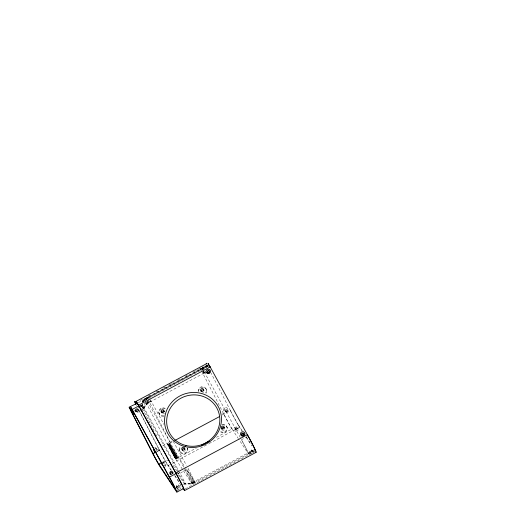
<?xml version="1.0" encoding="UTF-8"?>
<svg xmlns="http://www.w3.org/2000/svg" width="518" height="518" viewBox="0 0 518 518"><rect width="100%" height="100%" fill="white"/><g stroke="black" fill="none" stroke-linecap="round" stroke-linejoin="round"><path stroke-width="0.39" stroke-dasharray="2.59 1.94" d="M149.948 399.799L150.498 401.728L149.942 401.301L147.054 402.849L143.117 408.307L143.518 408.728L147.604 403.276L203.943 373.154M184.686 468.945L192.178 483.935L185.444 484.116L184.019 484.874M194.677 481.973L191.783 483.521L185.14 483.799A9.79 0.376 61.9 0 0 180.102 473.361L188.086 468.317L195.072 482.387L186.053 468.881M145.118 400.751L144.302 398.879L145.39 400.459M234.907 430.238L235.476 429.28M249.728 452.751L250.298 451.8M142.139 401.936L144.302 398.879M144.781 400.815L146.07 398.983L207.608 366.103L207.239 365.255M143.518 408.728L147.611 402.972L150.498 401.424M142.165 402.059L144.334 399.054L147.332 397.474L148.685 399.527M143.117 408.307L142.521 407.517L146.503 402.117L147.604 403.276L147.423 402.324L150.317 400.783M142.217 402.195L144.418 399.261L200.913 369.107L200.706 368.771M142.346 402.201L144.58 399.229M142.521 407.517L141.764 406.41L143.557 404.034M142.748 401.813L144.535 399.533L147.429 397.986L147.332 397.474M142.638 402.344C143.525 401.152 148.278 395.979 149.443 398.128M140.559 406.371L143.369 403.82M140.618 406.332L146.853 401.761M177.771 473.866L179.681 472.597L180.102 473.361M140.158 400.369L142.994 398.854M147.954 396.199L150.084 395.059M155.756 392.029L158.592 390.514M162.846 388.235L165.682 386.719M169.224 384.822L173.478 382.549M177.732 380.277L180.568 378.762M185.528 376.107L187.658 374.967M193.331 371.937L197.585 369.664M198.29 369.282L203.257 366.627M207.252 365.106L200.667 368.933M144.295 398.931L207.342 365.222L208.702 367.275M207.323 365.462L200.68 369.017L200.867 369.412M207.491 365.436L200.848 368.984L202.059 370.823M138.325 402.68L207.802 365.527L206.993 364.296M202.57 369.302L202.337 368.725L207.647 365.889M207.608 366.103L207.809 366.517L146.238 399.423L149.145 397.649M207.815 366.343L202.506 369.185L202.842 369.917M144.891 400.284L147.203 399.048M204.72 368.771L201.405 370.545L201.172 370.072M202.383 371.93L203.807 371.166M147.08 401.806L148.815 400.88M140.113 405.769L142.249 404.629L142.534 405.27A38.805 1.496 61.9 0 1 143.719 408.449L142.295 409.537M140.397 406.196L142.534 405.057L178.904 471.186M137.963 407.75L139.957 406.688M147.423 403.231L150.311 401.69M203.872 373.018L205.199 372.312M139.452 411.059L141.589 409.919M171.082 470.214L168 465.533A15.067 0.583 61.9 0 1 158.417 448.264L159.835 447.507M162.671 445.992L171.892 441.064M222.222 414.147L230.024 409.978A15.067 0.583 61.9 0 0 239.607 427.246L241.809 430.587M156.248 450.42L158.903 449.002L139.238 410.735M248.511 453.813L192.113 483.922L175.278 458.43L167.534 444.386L172.565 441.699M222.442 415.028L230.478 410.664L211.059 373.07M167.677 444.664L170.571 443.117L148.575 400.323M167.819 444.943L170.571 443.117M167.968 445.227L170.713 443.395M157.181 451.256L161.448 448.976M168.117 445.506L170.862 443.68M157.058 451.651L161.046 449.527M168.266 445.791L171.005 443.965M168.415 446.082L171.154 444.25M168.564 446.374L171.458 444.826L171.303 444.535M168.719 446.658L171.607 445.117L171.458 444.826M168.874 446.956L171.762 445.409L171.607 445.117M169.023 447.248L171.918 445.7L171.762 445.409M169.179 447.539L172.073 445.998L171.918 445.7M169.341 447.837L172.229 446.289L172.073 445.998M169.496 448.128L172.384 446.587L172.229 446.289M169.651 448.426L172.546 446.879L172.384 446.587M169.807 448.724L172.701 447.176L172.546 446.879M169.969 449.015L172.857 447.474L174.436 450.382L171.542 451.923M170.124 449.313L173.018 447.766M170.286 449.611L173.174 448.064M170.441 449.902L173.336 448.355M170.603 450.194L173.491 448.653M170.759 450.485L173.653 448.944M170.921 450.777L173.808 449.235M171.076 451.068L173.964 449.52M171.231 451.353L174.126 449.812M171.387 451.644L174.281 450.097M171.698 452.208L174.592 450.66L185.612 468.214M171.853 452.486L174.741 450.938M172.002 452.758L174.896 451.217M172.157 453.036L175.045 451.489M172.306 453.302L175.201 451.761M172.455 453.574L175.349 452.026M172.604 453.833L175.492 452.292M172.747 454.092L175.641 452.551M172.889 454.351L175.783 452.803M173.031 454.603L175.926 453.056M173.174 454.849L176.068 453.302M173.31 455.095L176.204 453.548M173.452 455.335L176.34 453.787M173.582 455.568L176.476 454.021M173.718 455.801L176.606 454.254M173.847 456.021L176.735 454.474M162.807 462.017L166.796 459.887M173.97 456.241L176.865 454.694M174.093 456.455L176.988 454.914M162.697 462.859L167.677 460.198M174.216 456.669L177.111 455.121M174.339 456.87L177.227 455.322M174.456 457.07L177.344 455.523M174.566 457.258L177.46 455.71M174.676 457.446L177.57 455.898M174.786 457.627L177.68 456.08M174.89 457.802L177.784 456.254M174.993 457.964L177.881 456.423M175.09 458.126L177.985 456.585M175.188 458.281L178.075 456.734M175.278 458.43L178.166 456.882M175.362 458.572L178.257 457.025M175.453 458.708L178.341 457.161M175.531 458.831L178.425 457.284M175.608 458.954L178.503 457.407M164.394 465.099L167.055 463.681L171.452 470.363M175.68 459.065L196.387 447.992M216.343 437.328L232.019 428.943L238.235 438.422M242.236 430.866L238.72 425.518L232.077 429.066A12.956 0.499 61.9 0 1 223.834 414.219L201.981 371.691M168 465.533L169.418 464.775M172.254 463.26L208.411 443.926M209.123 443.544L239.607 427.246M177.544 473.737L179.681 472.597M247.487 436.519L241.511 439.711A12.808 0.492 61.9 0 1 248.116 453.399M185.82 471.024L188.714 469.483M186.454 472.202L189.348 470.655M187.089 473.387L189.976 471.84M187.704 474.559L190.598 473.012M188.306 475.712L191.2 474.164M188.889 476.832L191.777 475.284M189.433 477.907L192.327 476.359M189.944 478.923L192.838 477.376M175.971 487.464L180.614 484.984M190.417 479.869L193.311 478.321M176.379 488.034L180.646 485.748M183.495 484.226L184.92 483.469L191.518 483.126L247.85 453.004L248.187 453.528A12.956 0.499 61.9 0 0 241.511 439.711L241.006 438.778M190.844 480.736L193.732 479.189M176.91 488.681L181.177 486.396M191.213 481.52L194.108 479.972M191.53 482.2L194.418 480.652M191.789 482.776L194.677 481.228M176.91 490.935L178.898 489.866M253.885 449.928L247.915 453.127L238.61 438.966M191.984 483.242L194.872 481.701M192.113 483.598L195.008 482.051M191.977 483.78L194.872 482.232M192.178 483.825L195.072 482.277M248.582 453.943L254.558 450.751M185.263 488.85L255.452 451.32M202.337 368.725L202.59 369.075M202.409 368.861L202.719 369.282M237.166 428.418L238.286 428.515M251.988 450.938L253.108 451.036M185.14 483.799L183.935 483.21L177.344 473.193M149.048 397.507L149.404 398.497M205.128 372.079L205.387 372.474M246.192 436.875L250.595 443.563M246.212 437.276L251.929 445.972M226.845 409.434L227.104 409.829M224.967 410.683L225.226 411.078M140.961 405.186L141.764 406.41M173.057 465.449L176.573 470.791M177.014 471.458L184.92 483.469M174.967 475.712L179.364 482.394M174.605 475.563L180.769 484.926M155.853 448.012L156.669 449.242M146.387 399.404L146.134 399.19M202.661 369.166L202.888 369.548M202.836 369.444L203.075 369.871M142.314 404.668L142.534 405.057M204.176 371.827L241.019 438.824M150.362 399.747L163.928 424.41M173.232 441.323L186.415 465.287M147.475 401.295L183.909 467.534M141.945 405.62L179.099 473.161M251.754 450.11A1.133 0.44 -27.2 0 1 250.349 451.21A1.133 0.44 -27.2 0 1 250.11 450.479A1.133 0.44 -27.2 0 1 251.754 450.11L252.24 451.055M249.741 451.133L250.246 452.117M236.914 427.544L237.419 428.535M234.919 428.613L235.431 429.597M146.05 402.577L167.534 444.386M153.995 430.937L140.87 405.4M155.471 433.812L156.954 436.693M141.667 408.534L143.518 412.127M178.814 484.965L180.4 488.053M139.089 410.651L158.417 448.264M162.529 462.593A1.509 0.589 -27.2 0 1 163.979 462.477L165.579 465.585M176.152 486.389L177.739 489.471M207.737 366.608L206.766 364.64M136.487 405.361L136.739 405.872M200.971 369.651L201.224 370.163M147.779 398.737L147.429 397.986M200.803 369.295L201.029 369.755M200.602 368.803L200.751 369.133M226.644 426.236L226.884 426.858M227.013 427.201L227.253 427.823M205.989 388.688L206.229 389.309M206.358 389.653L206.598 390.274M187.749 448.951L187.51 448.323A4.144 3.956 -21 0 1 182.258 453.146A4.144 3.956 -21 0 1 180.698 446.464M179.468 450.297L179.707 450.925M179.837 451.262L180.076 451.89M158.812 412.749L159.052 413.377M159.181 413.714L159.421 414.342M167.055 463.681A12.808 0.492 61.9 0 1 158.903 449.002M205.264 372.248A1.133 1.042 -33.3 0 1 205.096 371.017M205.245 373.251A2.26 2.078 -33.3 0 1 203.684 371.6M251.256 453.431A2.26 0.881 -27.2 0 1 249.637 452.92A2.26 0.881 -27.2 0 1 252.266 451.139A2.26 0.881 -27.2 0 1 253.522 451.897M253.185 452.298A2.26 0.881 -27.2 0 1 252.881 452.57M252.512 452.829A2.26 0.881 -27.2 0 1 251.683 453.269M224.242 429.849A1.509 1.437 -21 0 1 222.125 429.823M185.224 449.954A1.509 1.437 -21 0 1 185.159 450.33M184.991 450.673A1.509 1.437 -21 0 1 184.421 451.197M184.052 451.34A1.509 1.437 -21 0 1 183.281 451.333M164.335 413.124A1.509 1.437 -21 0 1 163.766 413.649M163.403 413.791A1.509 1.437 -21 0 1 162.626 413.785M198.316 391.627A4.144 3.956 -21 0 1 203.568 386.804A4.144 3.956 -21 0 1 205.128 393.486M222.093 424.333A4.144 3.956 -21 0 1 227.052 428.755A4.144 3.956 -21 0 1 220.785 431.617M163.733 415.624A4.144 3.956 -21 0 1 158.903 410.69A4.144 3.956 -21 0 1 165.864 408.98M187.38 447.986A4.144 3.956 -21 0 1 185.949 453.224A4.144 3.956 -21 0 1 180.465 452.46A4.144 3.956 -21 0 1 180.937 447.086M222.332 424.954A4.144 3.956 -21 0 1 227.162 429.888A4.144 3.956 -21 0 1 220.195 431.598M198.459 391.219A4.144 3.956 -21 0 1 203.807 387.432A4.144 3.956 -21 0 1 206.054 393.291M203.593 392.301A1.509 1.437 -21 0 1 202.512 392.715M163.973 416.245A4.144 3.956 -21 0 1 161.163 408.916M162.173 408.527A4.144 3.956 -21 0 1 165.281 408.961M154.714 447.422A1.509 1.386 -33.3 0 1 155.374 450M164.4 465.565A1.509 0.589 -27.2 0 1 165.605 465.676A1.509 0.589 -27.2 0 1 164.504 466.796M179.396 489.257A1.509 0.589 -27.2 0 1 177.713 489.264A1.509 0.589 -27.2 0 1 179.675 487.93A1.509 0.589 -27.2 0 1 180.011 488.837M163.979 462.477A1.509 0.589 -27.2 0 1 163.189 463.558M155.07 448.717A1.509 1.386 -33.3 0 1 156.708 450.66M134.194 411.13A1.509 1.386 -33.3 0 1 134.712 410.366M138.177 412.503A1.509 1.437 -21 0 1 137.289 412.768M238.72 425.518A12.956 0.499 61.9 0 1 230.478 410.664M203.321 371.102A35.638 1.373 61.9 0 1 202.771 371.866M205.251 372.177A1.133 1.042 -33.3 0 1 205.27 371.626M232.019 428.943A12.808 0.492 61.9 0 1 223.867 414.264M203.393 371.225A35.787 1.379 61.9 0 1 202.836 371.995M225.822 411.13A1.133 1.042 -33.3 0 0 226.903 409.524A1.133 1.042 -33.3 0 0 224.993 409.524A1.133 1.042 -33.3 0 0 225.822 411.13M225.544 411.901A2.26 2.078 -33.3 0 0 227.706 408.702A2.26 2.078 -33.3 0 0 223.893 408.696A2.26 2.078 -33.3 0 0 225.544 411.901M236.027 431.028A2.26 0.881 -27.2 0 0 238.837 428.826A2.26 0.881 -27.2 0 0 235.554 429.564A2.26 0.881 -27.2 0 0 236.027 431.028M236.033 429.681A1.133 0.44 -27.2 0 0 237.438 428.574A1.133 0.44 -27.2 0 0 235.8 428.949A1.133 0.44 -27.2 0 0 236.033 429.681M250.854 452.195A1.133 0.44 -27.2 0 0 252.26 451.094A1.133 0.44 -27.2 0 0 250.615 451.463A1.133 0.44 -27.2 0 0 250.854 452.195M176.962 486.493A1.509 0.589 -27.2 0 0 178.839 485.023A1.509 0.589 -27.2 0 0 176.644 485.515A1.509 0.589 -27.2 0 0 176.962 486.493M235.528 428.69A1.133 0.44 -27.2 0 0 236.933 427.59A1.133 0.44 -27.2 0 0 235.289 427.959A1.133 0.44 -27.2 0 0 235.528 428.69M226.081 411.519A1.133 1.042 -33.3 0 0 227.162 409.919A1.133 1.042 -33.3 0 0 225.259 409.919A1.133 1.042 -33.3 0 0 226.081 411.519"/><path stroke-width="0.78" d="M135.768 404.17L134.596 401.567L134.984 401.968L206.585 363.681L206.209 363.209L206.371 363.753M129.312 407.394L131.235 410.282A35.787 1.379 61.9 0 0 131.242 408.203L130.801 407.148L169.923 478.03A12.808 0.492 61.9 0 1 176.515 491.686L160.412 467.23A12.808 0.492 61.9 0 1 152.266 452.551L129.066 407.219L135.949 403.846L135.671 403.496L135.904 404.15M137.613 403.056L136.195 403.813L134.984 401.968M130.523 409.239L131.85 408.527M137.393 404.092A33.528 1.295 61.9 0 0 136.881 402.868L136.37 401.605L138.565 405.212L210.166 366.925L247.643 435.23M132.2 409.46L138.843 405.905L176.56 474.482A12.808 0.492 61.9 0 1 183.152 488.137M174.702 440.559L219.593 416.55M154.338 452.777L155.763 452.013M162.147 462.367L158.825 464.147L159.143 464.763A9.797 0.376 61.9 0 1 152.914 453.535L156.397 452.007M201.379 445.325L209.214 441.135M138.565 405.212L175.822 472.953L247.429 434.66L248.154 436.162M169.418 477.11L176.055 473.562M176.91 492.1L183.547 488.552M184.615 490.546L256.222 452.259M209 365.177L210.425 367.573M254.552 449.579L254.824 449.974M182.971 488.273L183.851 489.607A15.067 0.583 61.9 0 0 183.268 487.257A15.067 0.583 61.9 0 0 176.392 473.989L175.822 472.953M158.825 464.147L175.181 489.121A9.79 0.376 61.9 0 0 170.144 478.69L132.232 409.816L132.576 410.593A38.805 1.496 61.9 0 1 132.563 412.846L130.458 409.712L153.075 453.781M210.166 366.925L208.016 363.319L208.482 364.581M138.843 405.905L137.464 403.6L137.879 404.655M209.414 366.252L208.987 365.248M247.999 435.703A15.067 0.583 61.9 0 1 255.756 451.767M221.769 429.169A1.509 1.437 -21 0 1 224.559 428.101M182.265 450.297A1.509 1.437 -21 0 1 185.055 449.229M161.61 412.749A1.509 1.437 -21 0 1 164.4 411.68M201.081 391.245A1.509 1.437 -21 0 1 203.904 390.553M154.642 450.265A1.509 1.386 -33.3 0 1 153.535 449.902M162.348 463.947A1.509 0.589 -27.2 0 1 161.312 463.875A1.509 0.589 -27.2 0 1 161.869 462.988M155.607 451.469A1.509 1.386 -33.3 0 1 154.196 449.359M135.871 411.603A1.509 1.437 -21 0 1 138.597 410.483M170.267 474.223A1.509 1.437 -21 0 1 171.231 472.429A1.509 1.437 -21 0 1 173.103 473.212M248.789 437.334A12.956 0.499 61.9 0 1 255.154 450.382M207.699 372.714A1.133 1.081 -21 0 1 208.32 370.94A1.133 1.081 -21 0 1 209.648 372.235M209.512 372.546A1.133 1.081 -21 0 1 209.363 372.727M208.974 372.992A1.133 1.081 -21 0 1 207.958 372.928M242.327 435.405A1.127 1.081 -21 0 1 241.938 433.98A1.127 1.081 -21 0 1 243.395 433.469A1.127 1.081 -21 0 1 243.978 434.816M243.732 435.204A1.127 1.081 -21 0 1 243.551 435.353M207.42 371.633A1.133 1.042 -33.3 0 1 206.902 372.714M242.521 435.198A1.133 1.081 -21 0 0 243.881 433.812A1.133 1.081 -21 0 0 241.997 433.398A1.133 1.081 -21 0 0 242.521 435.198M242.146 436.007A2.26 2.156 -21 0 0 244.872 433.236A2.26 2.156 -21 0 0 241.097 432.413A2.26 2.156 -21 0 0 242.146 436.007M208.152 372.72A1.133 1.081 -21 0 0 209.518 371.335A1.133 1.081 -21 0 0 207.634 370.927A1.133 1.081 -21 0 0 208.152 372.72M207.783 373.53A2.26 2.156 -21 0 0 210.502 370.765A2.26 2.156 -21 0 0 206.734 369.936A2.26 2.156 -21 0 0 207.783 373.53M185.994 445.525A26.748 25.55 -21 0 0 219.036 413.532A26.748 25.55 -21 0 0 174.715 402.713A26.748 25.55 -21 0 0 185.994 445.525M185.25 446.652A28.632 27.344 -21 0 0 220.61 412.412A28.632 27.344 -21 0 0 173.174 400.828A28.632 27.344 -21 0 0 185.25 446.652M201.651 391.407A1.509 1.437 -21 0 0 203.561 389.659A1.509 1.437 -21 0 0 201.081 388.979A1.509 1.437 -21 0 0 201.651 391.407M162.147 412.535A1.509 1.437 -21 0 0 164.057 410.78A1.509 1.437 -21 0 0 161.577 410.101A1.509 1.437 -21 0 0 162.147 412.535M222.3 428.956A1.509 1.437 -21 0 0 224.216 427.208A1.509 1.437 -21 0 0 221.736 426.528A1.509 1.437 -21 0 0 222.3 428.956M182.802 450.084A1.509 1.437 -21 0 0 184.712 448.329A1.509 1.437 -21 0 0 182.232 447.649A1.509 1.437 -21 0 0 182.802 450.084M170.94 474.158A1.509 1.437 -21 0 0 172.753 472.312A1.509 1.437 -21 0 0 170.241 471.768A1.509 1.437 -21 0 0 170.94 474.158M136.577 411.693A1.509 1.437 -21 0 0 138.39 409.848A1.509 1.437 -21 0 0 135.878 409.298A1.509 1.437 -21 0 0 136.577 411.693"/></g></svg>
